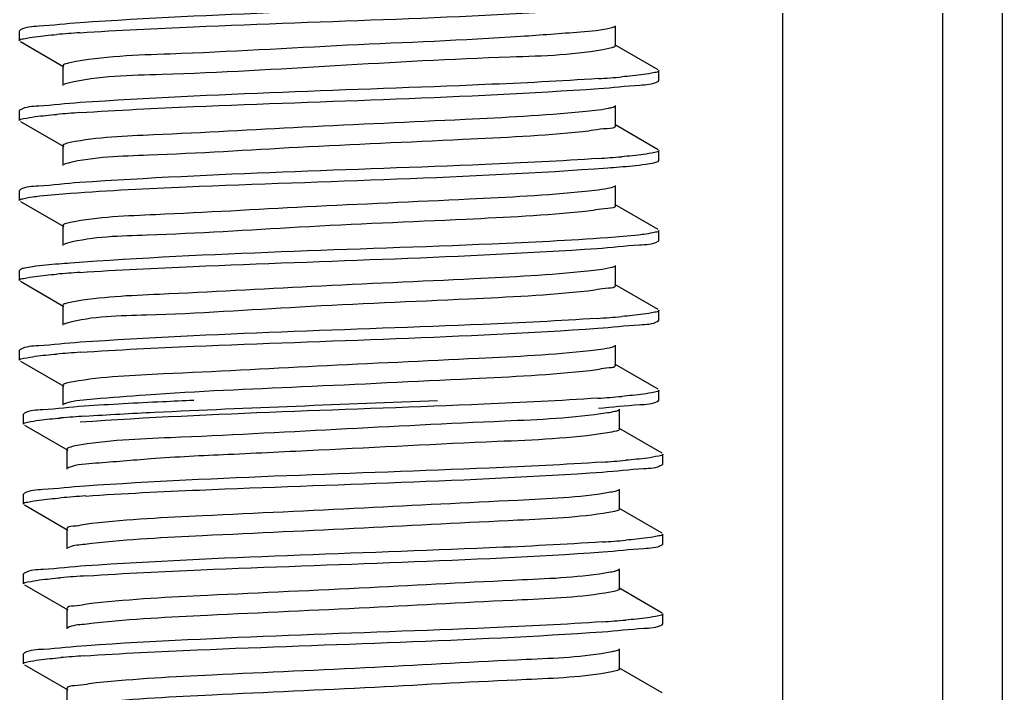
# Model space of a CAD drawing. Extents: x 1031190 to 1725648, y 733081 to 1571294.
# Drawn here: x 1139946.8 to 1140239.7, y 1214716.3 to 1214917.1 of the extents above; entities that cross this region are included whole.
import ezdxf

# ---------------------------------------------------------------- set-up
doc = ezdxf.new("R2010")
doc.units = 0
doc.header["$LTSCALE"] = 1000
doc.header["$MEASUREMENT"] = 0

msp = doc.modelspace()

# ---------------------------------------------------------------- linework, layer by layer
at = {"linetype": 'Continuous'}
for p, q in [((1140174.18, 1215988.29), (1140174.18, 1211247.26)), ((1140221.81, 1215988.29), (1140221.81, 1211247.26)), ((1140239.66, 1215988.29), (1140239.66, 1211247.26)), ((1139946.99, 1214914.05), (1139946.77, 1214913.79)), ((1139946.77, 1214910.82), (1139946.77, 1214913.79)), ((1139946.77, 1214910.82), (1139946.77, 1214913.79)), ((1140124.38, 1214909.33), (1140124.38, 1214915.28)), ((1139946.99, 1214910.55), (1139959.92, 1214903.07)), ((1140123.26, 1214908.7), (1140122.37, 1214908.49)), ((1140137.05, 1214902.15), (1140124.12, 1214909.63)), ((1139959.66, 1214903.37), (1139959.66, 1214897.42)), ((1140137.27, 1214898.91), (1140137.27, 1214901.89)), ((1140137.27, 1214898.91), (1140137.27, 1214901.89)), ((1140137.05, 1214898.65), (1140137.27, 1214898.91)), ((1139946.99, 1214890.24), (1139946.77, 1214889.98)), ((1140124.38, 1214885.51), (1140124.38, 1214891.47)), ((1139946.77, 1214887), (1139946.77, 1214889.98)), ((1139946.77, 1214887), (1139946.77, 1214889.98)), ((1139946.99, 1214886.74), (1139959.92, 1214879.26)), ((1140137.05, 1214878.33), (1140124.12, 1214885.82)), ((1139959.66, 1214879.56), (1139959.66, 1214873.61)), ((1140137.27, 1214875.1), (1140137.27, 1214878.07)), ((1140137.05, 1214874.84), (1140137.27, 1214875.1)), ((1140124.38, 1214861.7), (1140124.38, 1214867.65)), ((1139946.99, 1214866.43), (1139946.77, 1214866.17)), ((1139946.77, 1214863.19), (1139946.77, 1214866.17)), ((1139946.77, 1214863.19), (1139946.77, 1214866.17)), ((1139946.99, 1214862.93), (1139959.92, 1214855.45)), ((1140137.05, 1214854.52), (1140124.12, 1214862)), ((1139959.66, 1214855.75), (1139959.66, 1214849.8)), ((1140137.27, 1214851.28), (1140137.27, 1214854.26)), ((1140137.27, 1214851.28), (1140137.27, 1214854.26)), ((1140137.05, 1214851.02), (1140137.27, 1214851.28)), ((1140124.38, 1214837.89), (1140124.38, 1214843.84)), ((1139946.99, 1214842.61), (1139946.77, 1214842.35)), ((1139946.77, 1214839.38), (1139946.77, 1214842.35)), ((1139946.77, 1214839.38), (1139946.77, 1214842.35)), ((1139946.99, 1214839.12), (1139959.92, 1214831.63)), ((1140137.05, 1214830.71), (1140124.12, 1214838.19)), ((1139959.66, 1214831.94), (1139959.66, 1214825.98)), ((1140137.27, 1214827.47), (1140137.27, 1214830.45)), ((1140137.27, 1214827.47), (1140137.27, 1214830.45)), ((1140137.05, 1214827.21), (1140137.27, 1214827.47)), ((1140124.38, 1214814.08), (1140124.38, 1214820.03)), ((1139946.99, 1214818.8), (1139946.77, 1214818.54)), ((1139946.77, 1214815.56), (1139946.77, 1214818.54)), ((1139946.77, 1214815.56), (1139946.77, 1214818.54)), ((1139946.99, 1214815.3), (1139959.92, 1214807.82)), ((1140137.05, 1214806.9), (1140124.12, 1214814.38)), ((1139959.66, 1214808.12), (1139959.66, 1214802.17)), ((1140137.27, 1214803.66), (1140137.27, 1214806.63)), ((1140137.27, 1214803.66), (1140137.27, 1214806.63)), ((1140137.05, 1214803.4), (1140137.27, 1214803.66)), ((1139948.18, 1214799.75), (1139947.96, 1214799.49)), ((1139947.96, 1214796.51), (1139947.96, 1214799.49)), ((1139947.96, 1214796.51), (1139947.96, 1214799.49)), ((1140125.57, 1214795.02), (1140125.57, 1214800.98)), ((1139948.18, 1214796.25), (1139961.11, 1214788.77)), ((1140138.24, 1214787.84), (1140125.31, 1214795.33)), ((1139960.85, 1214789.07), (1139960.85, 1214783.12)), ((1140138.46, 1214784.61), (1140138.46, 1214787.58)), ((1140138.46, 1214784.61), (1140138.46, 1214787.58)), ((1139961.43, 1214783.57), (1139961.11, 1214783.42)), ((1140138.24, 1214784.35), (1140138.46, 1214784.61)), ((1139948.18, 1214775.94), (1139947.96, 1214775.68)), ((1140125.57, 1214771.21), (1140125.57, 1214777.17)), ((1139947.96, 1214772.7), (1139947.96, 1214775.68)), ((1139947.96, 1214772.7), (1139947.96, 1214775.68)), ((1139948.18, 1214772.44), (1139961.11, 1214764.96)), ((1140138.24, 1214764.03), (1140125.31, 1214771.51)), ((1139960.85, 1214765.26), (1139960.85, 1214759.31)), ((1140138.46, 1214760.79), (1140138.46, 1214763.77)), ((1140138.46, 1214760.79), (1140138.46, 1214763.77)), ((1140138.24, 1214760.53), (1140138.46, 1214760.79)), ((1140125.57, 1214747.4), (1140125.57, 1214753.35)), ((1139948.18, 1214752.12), (1139947.96, 1214751.86)), ((1139947.96, 1214748.89), (1139947.96, 1214751.86)), ((1139947.96, 1214748.89), (1139947.96, 1214751.86)), ((1139948.18, 1214748.63), (1139961.11, 1214741.14)), ((1140138.24, 1214740.22), (1140125.31, 1214747.7)), ((1139960.85, 1214741.45), (1139960.85, 1214735.49)), ((1140138.46, 1214736.98), (1140138.46, 1214739.96)), ((1140138.46, 1214736.98), (1140138.46, 1214739.96)), ((1140138.24, 1214736.72), (1140138.46, 1214736.98)), ((1140125.57, 1214723.59), (1140125.57, 1214729.54)), ((1139948.18, 1214728.31), (1139947.96, 1214728.05)), ((1139947.96, 1214725.07), (1139947.96, 1214728.05)), ((1139947.96, 1214725.07), (1139947.96, 1214728.05)), ((1139948.18, 1214724.81), (1139961.11, 1214717.33)), ((1140138.24, 1214716.41), (1140125.31, 1214723.89)), ((1139960.85, 1214717.63), (1139960.85, 1214711.68))]:
    msp.add_line(p, q, dxfattribs=at)
for centre, radius, start, end in [((1139992.13, 1214504.38), 409.72, 93.8311, 94.8034), ((1140091.93, 1215308.03), 409.43, 273.8314, 274.8049), ((1139992.04, 1214481.7), 408.59, 93.8387, 94.8036), ((1140092.04, 1215282.87), 408.07, 273.8418, 274.8039), ((1139992.15, 1214432.74), 409.92, 93.8298, 94.8034), ((1140091.38, 1215243.43), 416.29, 273.7844, 274.8062), ((1139992.17, 1214408.67), 410.18, 93.8281, 94.8033), ((1140091.71, 1215215.55), 412.21, 273.8119, 274.8058), ((1139993.62, 1214386.37), 413.44, 93.8035, 94.806), ((1140093.07, 1215194.42), 410.12, 273.8286, 274.8032), ((1139993.98, 1214358.03), 417.98, 93.7736, 94.806), ((1140093.1, 1215170.19), 409.71, 273.8314, 274.8033), ((1139994.41, 1214328.78), 423.44, 93.7393, 94.8049), ((1140093.21, 1215144.98), 408.3, 273.8406, 274.8036), ((1139993.22, 1214319.96), 408.39, 93.8392, 94.8043)]:
    msp.add_arc(centre, radius, start, end, dxfattribs=at)
for points, knots in [([(1140119.12, 1214923.32), (1140107.84, 1214922.56), (1140056.39, 1214920.08), (1140004.88, 1214918.89), (1139964.78, 1214916.16)], [0, 0, 0, 0, 0.219594, 1, 1, 1, 1]), ([(1139964.76, 1214913.18), (1139976.03, 1214913.95), (1140027.55, 1214916.43), (1140079.12, 1214917.62), (1140119.29, 1214920.35)], [0, 0, 0, 0, 0.219208, 1, 1, 1, 1]), ([(1139964.78, 1214916.16), (1139960.67, 1214915.88), (1139954.89, 1214915.08), (1139948.6, 1214914.98), (1139947, 1214914.05)], [0, 0, 0, 0, 0.690341, 1, 1, 1, 1]), ([(1140123.26, 1214914.65), (1140120.24, 1214913.81), (1140111.11, 1214913.16), (1140084.94, 1214911.09), (1140044.06, 1214909.66), (1139999.37, 1214906.85), (1139971.55, 1214906.25), (1139961.74, 1214904.23)], [0, 0, 0, 0, 0.058162, 0.168071, 0.487811, 0.814464, 1, 1, 1, 1]), ([(1140124.12, 1214914.98), (1140124.01, 1214914.91), (1140123.72, 1214914.79), (1140123.43, 1214914.7), (1140123.26, 1214914.65)], [0, 0, 0, 0, 0.42353, 1, 1, 1, 1]), ([(1139946.77, 1214910.82), (1139946.77, 1214911.25), (1139949.06, 1214911.53), (1139950.21, 1214911.85), (1139951.37, 1214912)], [0, 0, 0, 0, 0.271514, 1, 1, 1, 1]), ([(1140122.37, 1214908.49), (1140112.76, 1214906.48), (1140085.34, 1214905.84), (1140041, 1214903.39), (1139997.19, 1214900.67), (1139970.3, 1214900.34), (1139961.18, 1214898.15)], [0, 0, 0, 0, 0.182454, 0.505768, 0.82583, 1, 1, 1, 1]), ([(1140124.38, 1214909.33), (1140124.38, 1214909.19), (1140123.93, 1214908.88), (1140123.55, 1214908.78), (1140123.26, 1214908.7)], [0, 0, 0, 0, 0.319016, 1, 1, 1, 1]), ([(1139961.74, 1214904.23), (1139961.21, 1214904.12), (1139960.59, 1214903.98), (1139959.66, 1214903.6), (1139959.66, 1214903.37)], [0, 0, 0, 0, 0.705828, 1, 1, 1, 1]), ([(1140137.27, 1214901.89), (1140137.27, 1214901.46), (1140135, 1214901.17), (1140133.85, 1214900.86), (1140132.71, 1214900.71)], [0, 0, 0, 0, 0.271621, 1, 1, 1, 1]), ([(1140119.29, 1214899.52), (1140108.01, 1214898.75), (1140056.5, 1214896.27), (1140004.93, 1214895.08), (1139964.76, 1214892.35)], [0, 0, 0, 0, 0.219216, 1, 1, 1, 1]), ([(1139961.18, 1214898.15), (1139960.93, 1214898.09), (1139960.5, 1214897.97), (1139960.08, 1214897.81), (1139959.92, 1214897.72)], [0, 0, 0, 0, 0.592579, 1, 1, 1, 1]), ([(1139964.69, 1214889.37), (1139975.97, 1214890.13), (1140027.54, 1214892.62), (1140079.17, 1214893.81), (1140119.38, 1214896.55)], [0, 0, 0, 0, 0.219139, 1, 1, 1, 1]), ([(1140119.38, 1214896.55), (1140123.47, 1214896.83), (1140129.2, 1214897.62), (1140135.45, 1214897.73), (1140137.04, 1214898.65)], [0, 0, 0, 0, 0.690201, 1, 1, 1, 1]), ([(1139964.76, 1214892.35), (1139960.65, 1214892.07), (1139954.88, 1214891.27), (1139948.6, 1214891.16), (1139947, 1214890.24)], [0, 0, 0, 0, 0.690313, 1, 1, 1, 1]), ([(1140123.52, 1214890.92), (1140123.08, 1214890.78), (1140120.12, 1214890.13), (1140117.11, 1214889.85), (1140114.57, 1214889.6)], [0, 0, 0, 0, 0.153018, 1, 1, 1, 1]), ([(1140124.12, 1214891.17), (1140124.04, 1214891.12), (1140123.84, 1214891.03), (1140123.63, 1214890.95), (1140123.52, 1214890.92)], [0, 0, 0, 0, 0.437488, 1, 1, 1, 1]), ([(1139946.77, 1214887), (1139946.77, 1214887.43), (1139949.05, 1214887.72), (1139950.2, 1214888.03), (1139951.35, 1214888.18)], [0, 0, 0, 0, 0.271573, 1, 1, 1, 1]), ([(1140114.57, 1214889.6), (1140102.92, 1214888.47), (1140075.11, 1214887.04), (1140032.44, 1214885.21), (1139993.28, 1214882.87), (1139969.98, 1214882.08), (1139961.82, 1214880.43)], [0, 0, 0, 0, 0.229419, 0.545629, 0.836777, 1, 1, 1, 1]), ([(1140124.38, 1214885.51), (1140124.38, 1214884.63), (1140119.31, 1214884.64), (1140117.02, 1214883.88), (1140114.57, 1214883.65)], [0, 0, 0, 0, 0.264916, 1, 1, 1, 1]), ([(1140114.57, 1214883.65), (1140102.71, 1214882.49), (1140074.44, 1214881.04), (1140031.24, 1214879.26), (1139992.14, 1214876.7), (1139969.02, 1214876.2), (1139961.22, 1214874.35)], [0, 0, 0, 0, 0.2326, 0.552547, 0.843546, 1, 1, 1, 1]), ([(1139961.82, 1214880.43), (1139961.27, 1214880.32), (1139960.63, 1214880.17), (1139959.66, 1214879.79), (1139959.66, 1214879.56)], [0, 0, 0, 0, 0.7068, 1, 1, 1, 1]), ([(1140119.38, 1214875.71), (1140108.1, 1214874.94), (1140056.53, 1214872.46), (1140004.91, 1214871.27), (1139964.69, 1214868.53)], [0, 0, 0, 0, 0.219057, 1, 1, 1, 1]), ([(1140137.27, 1214878.07), (1140137.27, 1214877.64), (1140135, 1214877.36), (1140133.85, 1214877.04), (1140132.71, 1214876.9)], [0, 0, 0, 0, 0.27162, 1, 1, 1, 1]), ([(1139961.22, 1214874.35), (1139960.96, 1214874.29), (1139960.52, 1214874.17), (1139960.08, 1214874), (1139959.92, 1214873.91)], [0, 0, 0, 0, 0.593817, 1, 1, 1, 1]), ([(1139961.9, 1214865.36), (1139973.37, 1214866.2), (1140026.76, 1214868.8), (1140080.23, 1214869.86), (1140122.06, 1214872.93)], [0, 0, 0, 0, 0.215175, 1, 1, 1, 1]), ([(1140122.06, 1214872.93), (1140123.22, 1214873.01), (1140127, 1214873.31), (1140130.79, 1214873.64), (1140133.39, 1214874.01)], [0, 0, 0, 0, 0.307408, 1, 1, 1, 1]), ([(1140133.39, 1214874.01), (1140134.18, 1214874.12), (1140135.41, 1214874.34), (1140136.66, 1214874.61), (1140137.04, 1214874.84)], [0, 0, 0, 0, 0.643328, 1, 1, 1, 1]), ([(1139964.69, 1214868.53), (1139960.59, 1214868.25), (1139954.85, 1214867.46), (1139948.59, 1214867.34), (1139947, 1214866.43)], [0, 0, 0, 0, 0.690243, 1, 1, 1, 1]), ([(1140124.12, 1214867.35), (1140123.8, 1214867.17), (1140120.89, 1214866.38), (1140117.93, 1214866.12), (1140115.34, 1214865.86)], [0, 0, 0, 0, 0.123706, 1, 1, 1, 1]), ([(1139946.77, 1214863.19), (1139946.77, 1214863.56), (1139948.66, 1214863.88), (1139949.66, 1214864.14), (1139950.63, 1214864.27)], [0, 0, 0, 0, 0.274517, 1, 1, 1, 1]), ([(1139950.63, 1214864.27), (1139951.34, 1214864.37), (1139955.09, 1214864.83), (1139958.86, 1214865.13), (1139961.9, 1214865.36)], [0, 0, 0, 0, 0.191294, 1, 1, 1, 1]), ([(1140115.34, 1214865.86), (1140103.83, 1214864.7), (1140076.11, 1214863.28), (1140033.37, 1214861.43), (1139993.83, 1214859.1), (1139970.23, 1214858.28), (1139961.91, 1214856.64)], [0, 0, 0, 0, 0.225655, 0.541544, 0.834585, 1, 1, 1, 1]), ([(1140124.38, 1214861.7), (1140124.38, 1214860.88), (1140119.72, 1214860.82), (1140117.6, 1214860.14), (1140115.34, 1214859.91)], [0, 0, 0, 0, 0.265544, 1, 1, 1, 1]), ([(1140115.34, 1214859.91), (1140103.51, 1214858.71), (1140075.06, 1214857.26), (1140031.48, 1214855.5), (1139992.06, 1214852.79), (1139968.73, 1214852.46), (1139961.01, 1214850.48)], [0, 0, 0, 0, 0.230626, 0.552451, 0.845297, 1, 1, 1, 1]), ([(1139961.91, 1214856.64), (1139961.34, 1214856.52), (1139960.68, 1214856.37), (1139959.66, 1214855.99), (1139959.66, 1214855.75)], [0, 0, 0, 0, 0.707997, 1, 1, 1, 1]), ([(1140122.06, 1214852.09), (1140110.58, 1214851.25), (1140057.19, 1214848.64), (1140003.72, 1214847.6), (1139961.9, 1214844.52)], [0, 0, 0, 0, 0.215463, 1, 1, 1, 1]), ([(1140133.39, 1214853.17), (1140132.67, 1214853.07), (1140128.9, 1214852.61), (1140125.12, 1214852.31), (1140122.06, 1214852.09)], [0, 0, 0, 0, 0.191405, 1, 1, 1, 1]), ([(1140137.27, 1214854.26), (1140137.27, 1214853.89), (1140135.37, 1214853.57), (1140134.36, 1214853.31), (1140133.39, 1214853.17)], [0, 0, 0, 0, 0.27438, 1, 1, 1, 1]), ([(1139961.01, 1214850.48), (1139960.79, 1214850.43), (1139960.42, 1214850.32), (1139960.06, 1214850.18), (1139959.92, 1214850.1)], [0, 0, 0, 0, 0.585637, 1, 1, 1, 1]), ([(1140118.86, 1214848.89), (1140123.07, 1214849.17), (1140128.97, 1214849.99), (1140135.41, 1214850.08), (1140137.04, 1214851.02)], [0, 0, 0, 0, 0.69075, 1, 1, 1, 1]), ([(1139964.77, 1214841.75), (1139975.99, 1214842.51), (1140027.36, 1214844.98), (1140078.78, 1214846.19), (1140118.86, 1214848.89)], [0, 0, 0, 0, 0.218807, 1, 1, 1, 1]), ([(1139950.63, 1214843.44), (1139949.84, 1214843.32), (1139948.62, 1214843.11), (1139947.38, 1214842.84), (1139947, 1214842.61)], [0, 0, 0, 0, 0.64305, 1, 1, 1, 1]), ([(1139961.9, 1214844.52), (1139960.75, 1214844.43), (1139956.98, 1214844.14), (1139953.22, 1214843.8), (1139950.63, 1214843.44)], [0, 0, 0, 0, 0.307527, 1, 1, 1, 1]), ([(1140124.12, 1214843.54), (1140123.83, 1214843.37), (1140121.16, 1214842.62), (1140118.45, 1214842.38), (1140116.08, 1214842.13)], [0, 0, 0, 0, 0.125952, 1, 1, 1, 1]), ([(1139946.77, 1214839.38), (1139946.77, 1214839.81), (1139949.06, 1214840.1), (1139950.22, 1214840.41), (1139951.37, 1214840.56)], [0, 0, 0, 0, 0.271502, 1, 1, 1, 1]), ([(1140116.08, 1214842.13), (1140104.8, 1214840.94), (1140077.35, 1214839.54), (1140034.76, 1214837.66), (1139994.86, 1214835.39), (1139970.88, 1214834.48), (1139962.28, 1214832.89)], [0, 0, 0, 0, 0.220681, 0.534812, 0.829794, 1, 1, 1, 1]), ([(1140124.38, 1214837.89), (1140124.39, 1214837.13), (1140120.12, 1214837.01), (1140118.15, 1214836.39), (1140116.08, 1214836.17)], [0, 0, 0, 0, 0.266345, 1, 1, 1, 1]), ([(1140116.08, 1214836.17), (1140104.3, 1214834.93), (1140075.71, 1214833.48), (1140031.79, 1214831.73), (1139992.07, 1214828.89), (1139968.51, 1214828.73), (1139960.83, 1214826.62)], [0, 0, 0, 0, 0.228367, 0.551843, 0.846598, 1, 1, 1, 1]), ([(1139962.28, 1214832.89), (1139961.62, 1214832.77), (1139960.87, 1214832.6), (1139959.66, 1214832.21), (1139959.66, 1214831.94)], [0, 0, 0, 0, 0.71244, 1, 1, 1, 1]), ([(1140137.27, 1214830.45), (1140137.27, 1214830.01), (1140134.97, 1214829.73), (1140133.81, 1214829.41), (1140132.65, 1214829.26)], [0, 0, 0, 0, 0.271396, 1, 1, 1, 1]), ([(1139960.83, 1214826.62), (1139960.65, 1214826.57), (1139960.34, 1214826.48), (1139960.04, 1214826.35), (1139959.92, 1214826.28)], [0, 0, 0, 0, 0.578205, 1, 1, 1, 1]), ([(1140118.86, 1214828.05), (1140107.56, 1214827.29), (1140056.2, 1214824.82), (1140004.77, 1214823.63), (1139964.77, 1214820.91)], [0, 0, 0, 0, 0.220215, 1, 1, 1, 1]), ([(1140119.11, 1214825.09), (1140123.26, 1214825.37), (1140129.08, 1214826.18), (1140135.43, 1214826.28), (1140137.04, 1214827.21)], [0, 0, 0, 0, 0.690494, 1, 1, 1, 1]), ([(1139964.78, 1214817.93), (1139976.04, 1214818.7), (1140027.48, 1214821.18), (1140078.99, 1214822.37), (1140119.11, 1214825.09)], [0, 0, 0, 0, 0.219095, 1, 1, 1, 1]), ([(1139964.77, 1214820.91), (1139960.65, 1214820.63), (1139954.89, 1214819.83), (1139948.6, 1214819.72), (1139947, 1214818.8)], [0, 0, 0, 0, 0.690325, 1, 1, 1, 1]), ([(1140116.79, 1214818.39), (1140105.76, 1214817.18), (1140078.62, 1214815.81), (1140036.22, 1214813.89), (1139995.97, 1214811.68), (1139971.6, 1214810.68), (1139962.71, 1214809.16)], [0, 0, 0, 0, 0.215579, 0.527777, 0.824697, 1, 1, 1, 1]), ([(1140124.12, 1214819.73), (1140123.85, 1214819.57), (1140121.43, 1214818.86), (1140118.95, 1214818.63), (1140116.79, 1214818.39)], [0, 0, 0, 0, 0.128341, 1, 1, 1, 1]), ([(1139946.77, 1214815.56), (1139946.77, 1214816), (1139949.06, 1214816.28), (1139950.22, 1214816.6), (1139951.37, 1214816.75)], [0, 0, 0, 0, 0.27149, 1, 1, 1, 1]), ([(1140124.38, 1214814.08), (1140124.39, 1214813.38), (1140120.5, 1214813.2), (1140118.69, 1214812.64), (1140116.79, 1214812.44)], [0, 0, 0, 0, 0.267239, 1, 1, 1, 1]), ([(1140116.79, 1214812.44), (1140105.08, 1214811.15), (1140076.37, 1214809.78), (1140032.27, 1214807.6), (1139994.62, 1214806.08), (1139971.35, 1214804.17), (1139963.34, 1214803.54), (1139960.7, 1214802.77)], [0, 0, 0, 0, 0.225842, 0.550753, 0.847452, 0.947141, 1, 1, 1, 1]), ([(1139962.71, 1214809.16), (1139961.94, 1214809.03), (1139961.1, 1214808.83), (1139959.66, 1214808.43), (1139959.66, 1214808.12)], [0, 0, 0, 0, 0.716487, 1, 1, 1, 1]), ([(1140137.27, 1214806.63), (1140137.27, 1214806.2), (1140134.99, 1214805.92), (1140133.84, 1214805.6), (1140132.69, 1214805.45)], [0, 0, 0, 0, 0.271545, 1, 1, 1, 1]), ([(1139960.7, 1214802.77), (1139960.55, 1214802.73), (1139960.28, 1214802.64), (1139960.03, 1214802.53), (1139959.92, 1214802.47)], [0, 0, 0, 0, 0.571482, 1, 1, 1, 1]), ([(1140119.11, 1214804.26), (1140107.83, 1214803.49), (1140056.39, 1214801.02), (1140004.88, 1214799.82), (1139964.78, 1214797.1)], [0, 0, 0, 0, 0.21961, 1, 1, 1, 1]), ([(1139998.7, 1214803.6), (1139995.58, 1214803.46), (1139984.68, 1214802.95), (1139973.77, 1214802.39), (1139966, 1214801.86)], [0, 0, 0, 0, 0.285814, 1, 1, 1, 1]), ([(1139966.19, 1214798.9), (1139973.12, 1214799.37), (1140008.15, 1214801.22), (1140043.21, 1214802.43), (1140071.32, 1214803.6)], [0, 0, 0, 0, 0.197909, 1, 1, 1, 1]), ([(1140119.28, 1214801.29), (1140123.39, 1214801.57), (1140129.16, 1214802.37), (1140135.44, 1214802.48), (1140137.04, 1214803.4)], [0, 0, 0, 0, 0.690311, 1, 1, 1, 1]), ([(1139966, 1214801.86), (1139961.87, 1214801.58), (1139956.09, 1214800.78), (1139949.79, 1214800.67), (1139948.19, 1214799.75)], [0, 0, 0, 0, 0.69038, 1, 1, 1, 1]), ([(1140121.94, 1214799.85), (1140111.81, 1214798.26), (1140084.77, 1214797.16), (1140041.38, 1214794.99), (1139998.78, 1214792.62), (1139972.69, 1214791.77), (1139963.35, 1214790.01)], [0, 0, 0, 0, 0.193419, 0.509669, 0.820525, 1, 1, 1, 1]), ([(1140125.31, 1214800.68), (1140124.94, 1214800.46), (1140123.79, 1214800.17), (1140122.66, 1214799.96), (1140121.94, 1214799.85)], [0, 0, 0, 0, 0.365805, 1, 1, 1, 1]), ([(1139947.96, 1214796.51), (1139947.96, 1214796.95), (1139950.24, 1214797.23), (1139951.4, 1214797.55), (1139952.55, 1214797.69)], [0, 0, 0, 0, 0.271503, 1, 1, 1, 1]), ([(1140121.94, 1214793.89), (1140111.1, 1214792.2), (1140082.29, 1214791.12), (1140044.62, 1214789.13), (1140010.2, 1214787.5), (1139987.98, 1214786.47), (1139972.29, 1214784.97), (1139963.94, 1214784.54), (1139961.43, 1214783.57)], [0, 0, 0, 0, 0.204493, 0.536108, 0.703957, 0.847329, 0.949842, 1, 1, 1, 1]), ([(1140125.57, 1214795.02), (1140125.57, 1214794.67), (1140123.83, 1214794.28), (1140122.85, 1214794.04), (1140121.94, 1214793.89)], [0, 0, 0, 0, 0.279396, 1, 1, 1, 1]), ([(1139963.35, 1214790.01), (1139962.72, 1214789.89), (1139962, 1214789.72), (1139960.85, 1214789.33), (1139960.85, 1214789.07)], [0, 0, 0, 0, 0.711689, 1, 1, 1, 1]), ([(1140120.45, 1214785.21), (1140109.2, 1214784.45), (1140057.78, 1214781.97), (1140006.3, 1214780.77), (1139966.19, 1214778.06)], [0, 0, 0, 0, 0.219009, 1, 1, 1, 1]), ([(1140138.46, 1214787.58), (1140138.46, 1214787.15), (1140136.17, 1214786.86), (1140135.01, 1214786.55), (1140133.86, 1214786.4)], [0, 0, 0, 0, 0.271487, 1, 1, 1, 1]), ([(1139966.47, 1214775.1), (1139977.77, 1214775.86), (1140029.11, 1214778.33), (1140080.51, 1214779.52), (1140120.48, 1214782.24)], [0, 0, 0, 0, 0.220461, 1, 1, 1, 1]), ([(1140120.48, 1214782.24), (1140124.59, 1214782.52), (1140130.35, 1214783.32), (1140136.63, 1214783.43), (1140138.23, 1214784.35)], [0, 0, 0, 0, 0.690295, 1, 1, 1, 1]), ([(1139966.19, 1214778.06), (1139962.02, 1214777.78), (1139956.18, 1214776.97), (1139949.81, 1214776.87), (1139948.19, 1214775.94)], [0, 0, 0, 0, 0.690587, 1, 1, 1, 1]), ([(1140122.41, 1214776.11), (1140113.44, 1214774.61), (1140088.99, 1214773.58), (1140048.65, 1214771.39), (1140006.3, 1214769.46), (1139979.24, 1214768.1), (1139968.27, 1214766.88)], [0, 0, 0, 0, 0.176567, 0.473968, 0.785687, 1, 1, 1, 1]), ([(1140125.31, 1214776.86), (1140124.99, 1214776.68), (1140124, 1214776.41), (1140123.03, 1214776.22), (1140122.41, 1214776.11)], [0, 0, 0, 0, 0.371889, 1, 1, 1, 1]), ([(1139947.96, 1214772.7), (1139947.96, 1214773.14), (1139950.27, 1214773.42), (1139951.44, 1214773.74), (1139952.6, 1214773.89)], [0, 0, 0, 0, 0.271316, 1, 1, 1, 1]), ([(1140122.41, 1214770.16), (1140113.44, 1214768.66), (1140088.99, 1214767.63), (1140048.65, 1214765.44), (1140006.3, 1214763.51), (1139979.24, 1214762.14), (1139968.27, 1214760.93)], [0, 0, 0, 0, 0.176567, 0.473968, 0.785687, 1, 1, 1, 1]), ([(1140125.57, 1214771.21), (1140125.57, 1214770.89), (1140124.07, 1214770.5), (1140123.2, 1214770.29), (1140122.41, 1214770.16)], [0, 0, 0, 0, 0.282619, 1, 1, 1, 1]), ([(1139968.27, 1214766.88), (1139966.41, 1214766.67), (1139964.63, 1214766.14), (1139960.84, 1214765.94), (1139960.85, 1214765.26)], [0, 0, 0, 0, 0.732504, 1, 1, 1, 1]), ([(1140120.48, 1214761.4), (1140109.26, 1214760.64), (1140057.93, 1214758.17), (1140006.53, 1214756.96), (1139966.47, 1214754.27)], [0, 0, 0, 0, 0.218674, 1, 1, 1, 1]), ([(1140138.46, 1214763.77), (1140138.46, 1214763.34), (1140136.17, 1214763.05), (1140135.02, 1214762.74), (1140133.86, 1214762.59)], [0, 0, 0, 0, 0.271508, 1, 1, 1, 1]), ([(1139968.27, 1214760.93), (1139967.37, 1214760.83), (1139965, 1214760.47), (1139962.43, 1214760.37), (1139961.11, 1214759.61)], [0, 0, 0, 0, 0.371135, 1, 1, 1, 1]), ([(1139966.8, 1214751.31), (1139978.13, 1214752.07), (1140029.38, 1214754.52), (1140080.7, 1214755.72), (1140120.56, 1214758.43)], [0, 0, 0, 0, 0.22129, 1, 1, 1, 1]), ([(1140120.56, 1214758.43), (1140124.65, 1214758.71), (1140130.39, 1214759.51), (1140136.64, 1214759.62), (1140138.23, 1214760.53)], [0, 0, 0, 0, 0.690211, 1, 1, 1, 1]), ([(1139966.47, 1214754.27), (1139962.24, 1214753.98), (1139956.3, 1214753.16), (1139949.83, 1214753.07), (1139948.19, 1214752.12)], [0, 0, 0, 0, 0.690864, 1, 1, 1, 1]), ([(1140125.31, 1214753.05), (1140125.03, 1214752.89), (1140124.2, 1214752.64), (1140123.37, 1214752.47), (1140122.85, 1214752.37)], [0, 0, 0, 0, 0.378691, 1, 1, 1, 1]), ([(1139947.96, 1214748.89), (1139947.96, 1214749.33), (1139950.31, 1214749.61), (1139951.49, 1214749.93), (1139952.68, 1214750.09)], [0, 0, 0, 0, 0.271062, 1, 1, 1, 1]), ([(1140122.85, 1214752.37), (1140114.17, 1214750.81), (1140090.1, 1214749.87), (1140050.1, 1214747.62), (1140007.56, 1214745.73), (1139980.19, 1214744.34), (1139968.97, 1214743.14)], [0, 0, 0, 0, 0.171474, 0.466939, 0.780589, 1, 1, 1, 1]), ([(1140125.57, 1214747.4), (1140125.57, 1214747.12), (1140124.3, 1214746.72), (1140123.53, 1214746.55), (1140122.85, 1214746.42)], [0, 0, 0, 0, 0.286481, 1, 1, 1, 1]), ([(1140122.85, 1214746.42), (1140114.17, 1214744.86), (1140090.1, 1214743.92), (1140050.1, 1214741.67), (1140007.56, 1214739.77), (1139980.19, 1214738.38), (1139968.97, 1214737.19)], [0, 0, 0, 0, 0.171474, 0.466939, 0.780589, 1, 1, 1, 1]), ([(1139968.97, 1214743.14), (1139966.94, 1214742.93), (1139965.01, 1214742.33), (1139960.84, 1214742.19), (1139960.85, 1214741.45)], [0, 0, 0, 0, 0.733441, 1, 1, 1, 1]), ([(1140138.46, 1214739.96), (1140138.46, 1214739.53), (1140136.19, 1214739.24), (1140135.03, 1214738.93), (1140133.89, 1214738.78)], [0, 0, 0, 0, 0.271591, 1, 1, 1, 1]), ([(1139968.97, 1214737.19), (1139967.98, 1214737.09), (1139965.38, 1214736.7), (1139962.55, 1214736.63), (1139961.11, 1214735.79)], [0, 0, 0, 0, 0.373237, 1, 1, 1, 1]), ([(1140120.56, 1214737.6), (1140109.39, 1214736.83), (1140058.14, 1214734.36), (1140006.82, 1214733.14), (1139966.8, 1214730.48)], [0, 0, 0, 0, 0.218156, 1, 1, 1, 1]), ([(1140120.53, 1214734.62), (1140124.62, 1214734.9), (1140130.37, 1214735.69), (1140136.63, 1214735.8), (1140138.23, 1214736.72)], [0, 0, 0, 0, 0.690244, 1, 1, 1, 1]), ([(1139965.87, 1214727.44), (1139977.15, 1214728.21), (1140028.7, 1214730.69), (1140080.32, 1214731.88), (1140120.53, 1214734.62)], [0, 0, 0, 0, 0.219098, 1, 1, 1, 1]), ([(1139966.8, 1214730.48), (1139962.48, 1214730.19), (1139956.45, 1214729.35), (1139949.86, 1214729.27), (1139948.19, 1214728.31)], [0, 0, 0, 0, 0.691174, 1, 1, 1, 1]), ([(1140125.31, 1214729.24), (1140125.07, 1214729.1), (1140124.38, 1214728.88), (1140123.68, 1214728.72), (1140123.25, 1214728.64)], [0, 0, 0, 0, 0.386332, 1, 1, 1, 1]), ([(1139947.96, 1214725.07), (1139947.96, 1214725.51), (1139950.23, 1214725.79), (1139951.37, 1214726.1), (1139952.52, 1214726.25)], [0, 0, 0, 0, 0.27163, 1, 1, 1, 1]), ([(1140123.25, 1214728.64), (1140114.88, 1214727), (1140091.19, 1214726.17), (1140051.56, 1214723.85), (1140008.83, 1214721.99), (1139981.16, 1214720.58), (1139969.71, 1214719.41)], [0, 0, 0, 0, 0.166363, 0.459884, 0.775471, 1, 1, 1, 1]), ([(1140125.57, 1214723.59), (1140125.57, 1214723.34), (1140124.52, 1214722.95), (1140123.84, 1214722.8), (1140123.25, 1214722.68)], [0, 0, 0, 0, 0.291155, 1, 1, 1, 1]), ([(1140123.25, 1214722.68), (1140114.88, 1214721.05), (1140091.19, 1214720.22), (1140051.56, 1214717.89), (1140008.83, 1214716.04), (1139981.16, 1214714.62), (1139969.71, 1214713.45)], [0, 0, 0, 0, 0.166363, 0.459884, 0.775471, 1, 1, 1, 1]), ([(1139969.71, 1214719.41), (1139967.49, 1214719.18), (1139965.41, 1214718.51), (1139960.85, 1214718.44), (1139960.85, 1214717.63)], [0, 0, 0, 0, 0.734279, 1, 1, 1, 1])]:
    msp.add_open_spline(points, degree=3, knots=knots, dxfattribs=at)
for points in [[(1139951.37, 1214912), (1139953.51, 1214912.28), (1139955.67, 1214912.48), (1139957.82, 1214912.66)], [(1140132.71, 1214900.71), (1140130.55, 1214900.43), (1140128.39, 1214900.23), (1140126.23, 1214900.04)], [(1139951.35, 1214888.18), (1139953.5, 1214888.46), (1139955.66, 1214888.66), (1139957.83, 1214888.85)], [(1140132.71, 1214876.9), (1140130.55, 1214876.61), (1140128.38, 1214876.41), (1140126.21, 1214876.23)], [(1139951.37, 1214840.56), (1139953.51, 1214840.84), (1139955.67, 1214841.04), (1139957.82, 1214841.22)], [(1140132.65, 1214829.26), (1140130.53, 1214828.99), (1140128.4, 1214828.79), (1140126.26, 1214828.61)], [(1139951.37, 1214816.75), (1139953.52, 1214817.03), (1139955.67, 1214817.23), (1139957.82, 1214817.41)], [(1140132.69, 1214805.45), (1140130.55, 1214805.18), (1140128.4, 1214804.98), (1140126.24, 1214804.79)], [(1139952.55, 1214797.69), (1139954.69, 1214797.97), (1139956.83, 1214798.17), (1139958.98, 1214798.35)], [(1140133.86, 1214786.4), (1140131.71, 1214786.12), (1140129.56, 1214785.92), (1140127.41, 1214785.74)], [(1139952.6, 1214773.89), (1139954.71, 1214774.16), (1139956.84, 1214774.36), (1139958.96, 1214774.54)], [(1140133.86, 1214762.59), (1140131.72, 1214762.31), (1140129.56, 1214762.11), (1140127.41, 1214761.93)], [(1139952.68, 1214750.09), (1139954.76, 1214750.35), (1139956.85, 1214750.55), (1139958.94, 1214750.73)], [(1140133.89, 1214738.78), (1140131.73, 1214738.5), (1140129.57, 1214738.3), (1140127.4, 1214738.11)], [(1139952.52, 1214726.25), (1139954.68, 1214726.53), (1139956.84, 1214726.73), (1139959.01, 1214726.92)]]:
    msp.add_open_spline(points, degree=3, dxfattribs=at)

doc.saveas('drawing.dxf')
